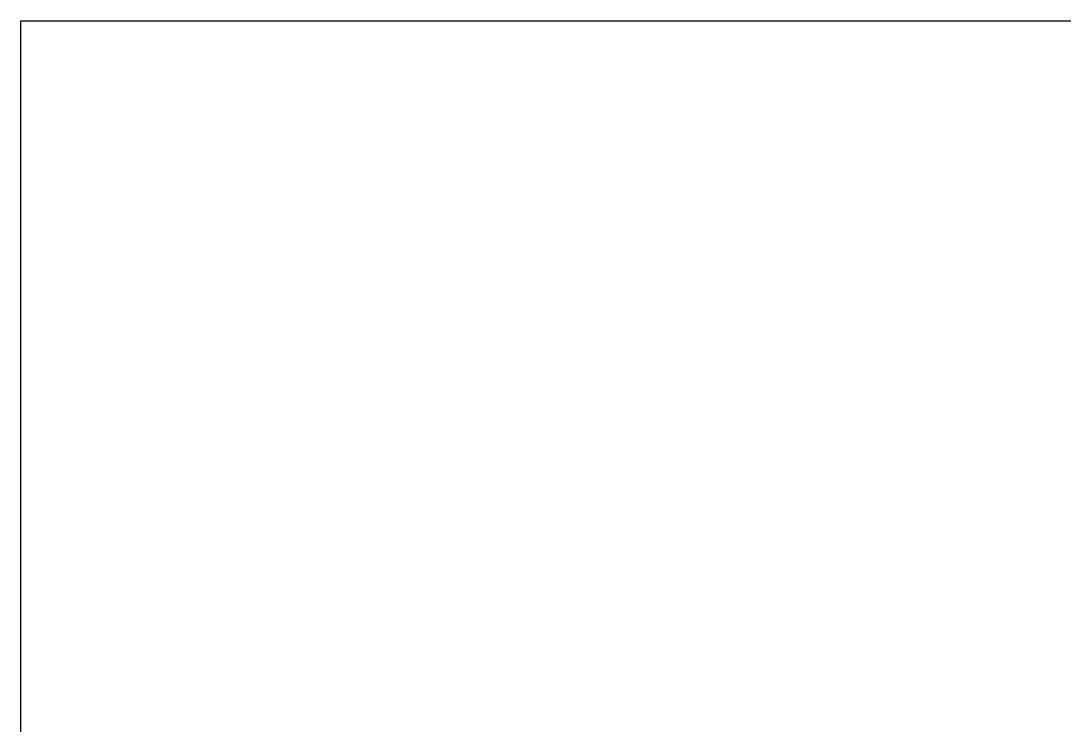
# Model space of a CAD drawing. Header units: metres. Extents: x 1610 to 5629, y 732 to 3974.
# Drawn here: x 1615.7175 to 1615.8828, y 732.3595 to 732.471 of the extents above; entities that cross this region are included whole.
import ezdxf

# ---------------------------------------------------------------- set-up
doc = ezdxf.new("R2010")
doc.units = ezdxf.units.M
doc.header["$MEASUREMENT"] = 0
doc.layers.add('BLK_2_FLR_0_URINAL', color=235, linetype='Continuous')

msp = doc.modelspace()

# ---------------------------------------------------------------- linework, layer by layer
at = {"layer": 'BLK_2_FLR_0_URINAL', "ltscale": 400}
msp.add_lwpolyline([(1615.71753, 732.47098), (1620.23753, 732.47068), (1620.23753, 731.86808), (1620.23753, 731.86808), (1620.23753, 731.86808), (1615.71753, 731.86808)], close=True, dxfattribs=at)
msp.add_lwpolyline([(1615.71753, 732.47098), (1620.23753, 732.47068), (1620.23753, 731.86808), (1620.23753, 731.86808), (1620.23753, 731.86808), (1615.71753, 731.86808)], close=True, dxfattribs=at)
msp.add_lwpolyline([(1615.71753, 732.47098), (1620.23753, 732.47068), (1620.23753, 731.86808), (1620.23753, 731.86808), (1620.23753, 731.86808), (1615.71753, 731.86808)], close=True, dxfattribs=at)
msp.add_lwpolyline([(1615.71753, 732.47098), (1620.23753, 732.47068), (1620.23753, 731.86808), (1620.23753, 731.86808), (1620.23753, 731.86808), (1615.71753, 731.86808)], close=True, dxfattribs=at)
msp.add_lwpolyline([(1615.71753, 732.47098), (1620.23753, 732.47068), (1620.23753, 731.86808), (1620.23753, 731.86808), (1620.23753, 731.86808), (1615.71753, 731.86808)], close=True, dxfattribs=at)
msp.add_lwpolyline([(1615.71753, 732.47098), (1620.23753, 732.47068), (1620.23753, 731.86808), (1620.23753, 731.86808), (1620.23753, 731.86808), (1615.71753, 731.86808)], close=True, dxfattribs=at)
msp.add_lwpolyline([(1615.71753, 732.47098), (1620.23753, 732.47068), (1620.23753, 731.86808), (1620.23753, 731.86808), (1620.23753, 731.86808), (1615.71753, 731.86808)], close=True, dxfattribs=at)
msp.add_lwpolyline([(1615.71753, 732.47098), (1620.23753, 732.47068), (1620.23753, 731.86808), (1620.23753, 731.86808), (1620.23753, 731.86808), (1615.71753, 731.86808)], close=True, dxfattribs=at)
msp.add_lwpolyline([(1615.71753, 732.47098), (1620.23753, 732.47068), (1620.23753, 731.86808), (1620.23753, 731.86808), (1620.23753, 731.86808), (1615.71753, 731.86808)], close=True, dxfattribs=at)
msp.add_lwpolyline([(1615.71753, 732.47098), (1620.23753, 732.47068), (1620.23753, 731.86808), (1620.23753, 731.86808), (1620.23753, 731.86808), (1615.71753, 731.86808)], close=True, dxfattribs=at)
msp.add_lwpolyline([(1615.71753, 732.47098), (1620.23753, 732.47068), (1620.23753, 731.86808), (1620.23753, 731.86808), (1620.23753, 731.86808), (1615.71753, 731.86808)], close=True, dxfattribs=at)
msp.add_lwpolyline([(1615.71753, 732.47098), (1620.23753, 732.47068), (1620.23753, 731.86808), (1620.23753, 731.86808), (1620.23753, 731.86808), (1615.71753, 731.86808)], close=True, dxfattribs=at)
msp.add_lwpolyline([(1615.71753, 732.47098), (1620.23753, 732.47068), (1620.23753, 731.86808), (1620.23753, 731.86808), (1620.23753, 731.86808), (1615.71753, 731.86808)], close=True, dxfattribs=at)
msp.add_lwpolyline([(1615.71753, 732.47098), (1620.23753, 732.47068), (1620.23753, 731.86808), (1620.23753, 731.86808), (1620.23753, 731.86808), (1615.71753, 731.86808)], close=True, dxfattribs=at)

doc.saveas('drawing.dxf')
